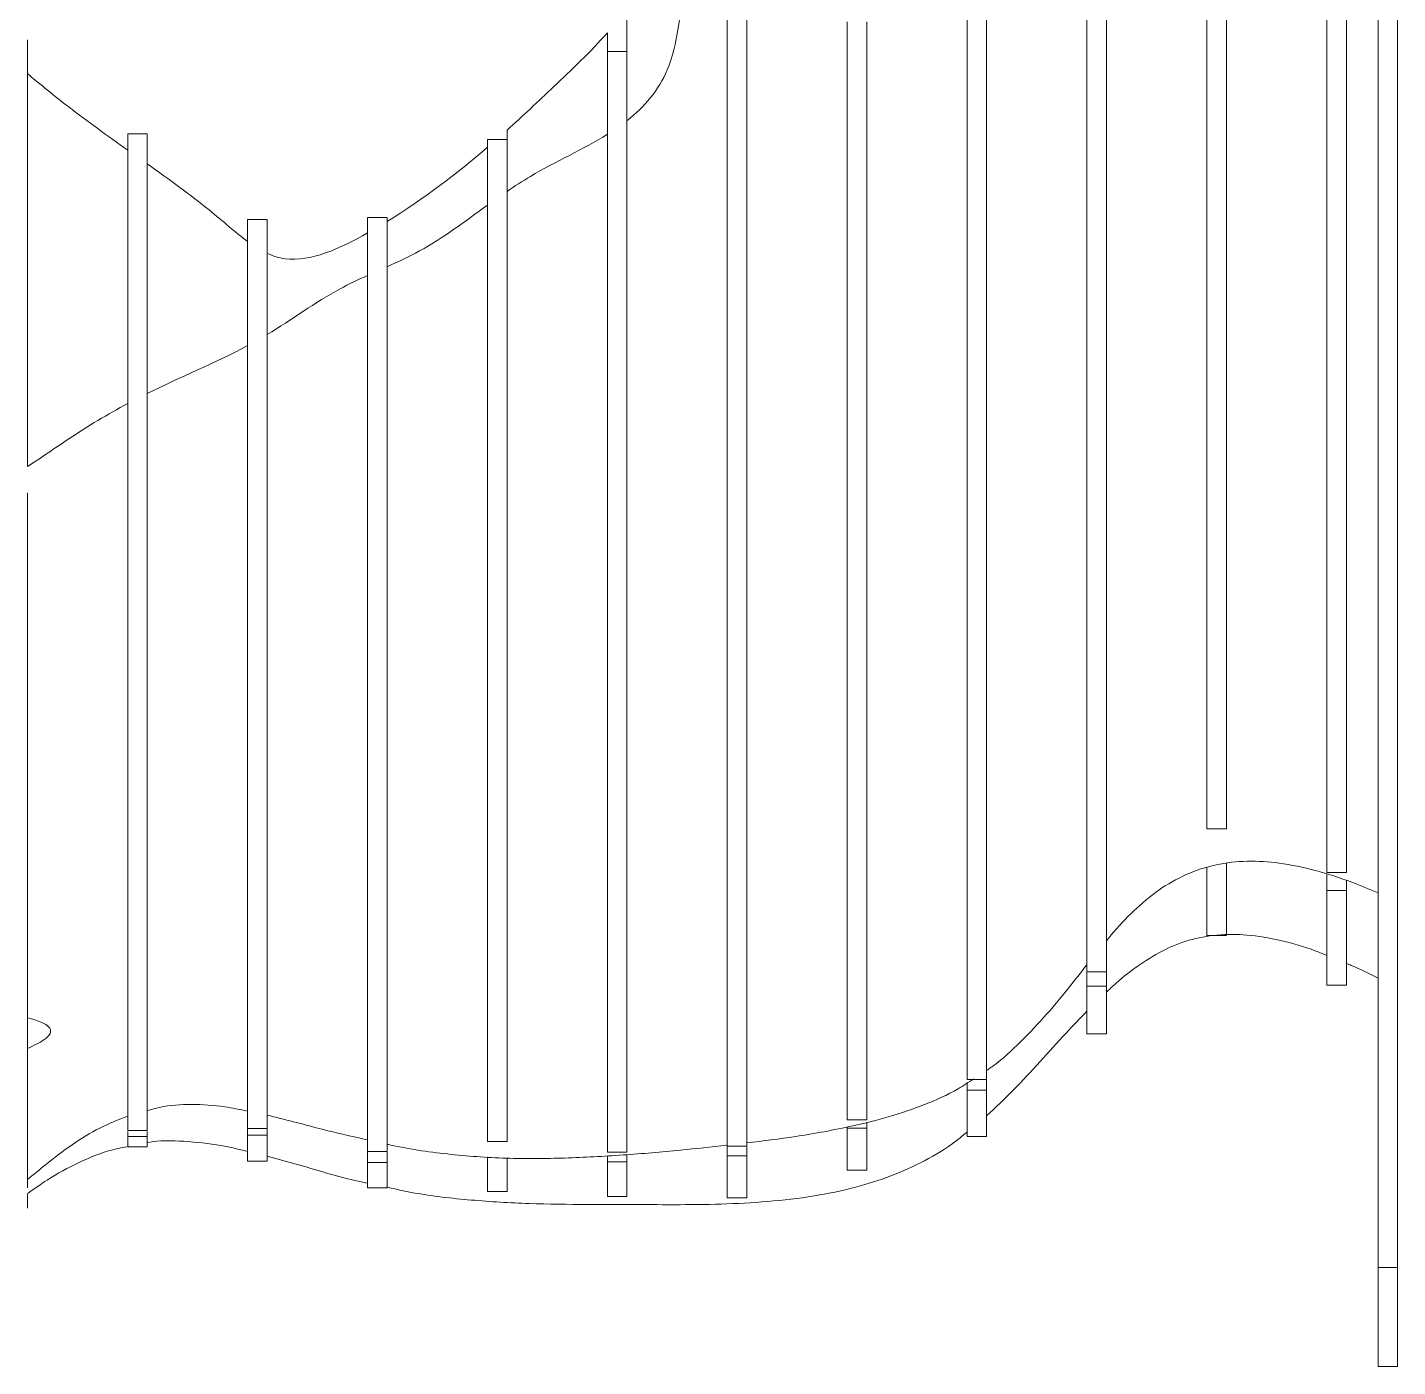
# Model space of a CAD drawing. Header units: millimetres. Extents: x -790 to 3917, y -2121 to 391.
# Drawn here: x -611 to -331, y -1484.4 to -1210.8 of the extents above; entities that cross this region are included whole.
import ezdxf

# ---------------------------------------------------------------- set-up
doc = ezdxf.new("R2010")
doc.units = ezdxf.units.MM

msp = doc.modelspace()

# ---------------------------------------------------------------- linework, layer by layer
at = {"color": 7, "linetype": 'Continuous', "lineweight": 15}
for p, q in [((-365.97, -1099.78), (-365.97, -1289.32)), ((-369.97, -1289.32), (-369.97, -1101.98)), ((-463.97, -1164.68), (-463.97, -1289.32)), ((-467.97, -1289.32), (-467.97, -1173.11)), ((-488.47, -1207.12), (-488.47, -1229.84)), ((-492.47, -1232.62), (-492.47, -1211.91)), ((-488.47, -1215.68), (-492.47, -1215.68)), ((-512.97, -1231.75), (-512.97, -1244.28)), ((-488.47, -1229.84), (-488.47, -1372.15)), ((-586.47, -1232.52), (-590.47, -1232.52)), ((-512.97, -1233.7), (-516.97, -1233.7)), ((-512.97, -1244.28), (-512.97, -1372.15)), ((-516.97, -1372.15), (-516.97, -1247.1)), ((-561.97, -1250.03), (-565.97, -1250.03)), ((-561.97, -1273.54), (-561.97, -1372.15)), ((-565.97, -1372.15), (-565.97, -1275.81)), ((-590.47, -1372.15), (-590.47, -1287.64)), ((-586.47, -1285.58), (-586.47, -1372.15)), ((-369.97, -1374.53), (-365.97, -1374.53)), ((-345.47, -1383.44), (-341.47, -1383.44)), ((-345.47, -1387.16), (-345.47, -1383.82)), ((-341.47, -1387.16), (-341.47, -1385.11)), ((-341.47, -1387.16), (-345.47, -1387.16)), ((-369.97, -1396.33), (-365.97, -1396.33)), ((-394.47, -1403.76), (-390.47, -1403.76)), ((-394.47, -1403.93), (-394.47, -1406.71)), ((-390.47, -1403.93), (-390.47, -1406.71)), ((-390.47, -1406.71), (-394.47, -1406.71)), ((-345.47, -1406.48), (-341.47, -1406.48)), ((-394.47, -1416.43), (-390.47, -1416.43)), ((-418.97, -1425.74), (-414.97, -1425.74)), ((-418.97, -1427.92), (-418.97, -1426.5)), ((-414.97, -1427.92), (-414.97, -1425.92)), ((-414.97, -1427.92), (-418.97, -1427.92)), ((-590.47, -1436.22), (-586.47, -1436.22)), ((-565.97, -1435.77), (-561.97, -1435.77)), ((-565.97, -1435.94), (-565.97, -1437.16)), ((-561.97, -1435.94), (-561.97, -1437.16)), ((-443.47, -1434.04), (-439.47, -1434.04)), ((-443.47, -1435.46), (-443.47, -1435.7)), ((-439.47, -1435.7), (-443.47, -1435.7)), ((-439.47, -1434.52), (-439.47, -1435.7)), ((-590.47, -1436.39), (-590.47, -1437.42)), ((-586.47, -1437.42), (-590.47, -1437.42)), ((-586.47, -1436.39), (-586.47, -1437.42)), ((-561.97, -1437.16), (-565.97, -1437.16)), ((-516.97, -1438.41), (-512.97, -1438.41)), ((-418.97, -1437.4), (-414.97, -1437.4)), ((-590.47, -1439.54), (-586.47, -1439.54)), ((-541.47, -1440.46), (-537.47, -1440.46)), ((-541.47, -1440.64), (-541.47, -1442.73)), ((-537.47, -1440.64), (-537.47, -1442.73)), ((-492.47, -1440.6), (-488.47, -1440.6)), ((-492.47, -1441.37), (-492.47, -1442.6)), ((-488.47, -1442.6), (-488.47, -1441.13)), ((-467.97, -1439.38), (-463.97, -1439.38)), ((-467.97, -1439.55), (-467.97, -1441.36)), ((-463.97, -1441.36), (-467.97, -1441.36)), ((-463.97, -1441.36), (-463.97, -1439.55)), ((-565.97, -1442.45), (-561.97, -1442.45)), ((-537.47, -1442.73), (-541.47, -1442.73)), ((-488.47, -1442.6), (-492.47, -1442.6)), ((-443.47, -1444.32), (-439.47, -1444.32)), ((-537.47, -1447.91), (-541.47, -1447.91)), ((-516.97, -1448.67), (-512.97, -1448.67)), ((-492.47, -1449.69), (-488.47, -1449.69)), ((-467.97, -1449.94), (-463.97, -1449.94)), ((-335, -1464.17), (-331, -1464.17)), ((-335, -1484.44), (-331, -1484.44))]:
    msp.add_line(p, q, dxfattribs=at)
for points, knots in [([(-335, -1067.69), (-335, -1173.67), (-335, -1261.5), (-335, -1399.93), (-335, -1464.17)], [0, 0, 0, 0, 0.481592, 1, 1, 1, 1]), ([(-331, -1067.69), (-331, -1173.67), (-331, -1261.5), (-331, -1399.93), (-331, -1464.17)], [0, 0, 0, 0, 0.481592, 1, 1, 1, 1]), ([(-345.47, -1081.18), (-345.47, -1082.02), (-345.47, -1086.74), (-345.47, -1101.75), (-345.47, -1122.43), (-345.47, -1141.55), (-345.47, -1160.83), (-345.47, -1183.93), (-345.47, -1212.98), (-345.47, -1245.87), (-345.47, -1270.45), (-345.47, -1300.67), (-345.47, -1335.99), (-345.47, -1353.29), (-345.47, -1372.9), (-345.47, -1383.44)], [0.3771736, 0.3771736, 0.3771736, 0.3771736, 0.40625, 0.4375, 0.46875, 0.5, 0.515625, 0.546875, 0.59375, 0.625, 0.65625, 0.6875, 0.734375, 0.765625, 0.8090675, 0.8090675, 0.8090675, 0.8090675]), ([(-341.47, -1081.18), (-341.47, -1082.02), (-341.47, -1086.74), (-341.47, -1101.75), (-341.47, -1122.43), (-341.47, -1141.55), (-341.47, -1160.83), (-341.47, -1183.93), (-341.47, -1212.98), (-341.47, -1245.87), (-341.47, -1270.45), (-341.47, -1300.67), (-341.47, -1335.99), (-341.47, -1353.29), (-341.47, -1372.9), (-341.47, -1383.44)], [0.3771736, 0.3771736, 0.3771736, 0.3771736, 0.40625, 0.4375, 0.46875, 0.5, 0.515625, 0.546875, 0.59375, 0.625, 0.65625, 0.6875, 0.734375, 0.765625, 0.8090675, 0.8090675, 0.8090675, 0.8090675]), ([(-369.97, -1104.4), (-369.97, -1105.3), (-369.97, -1107.16), (-369.97, -1110.16), (-369.97, -1113.24), (-369.97, -1116.6), (-369.97, -1120.38), (-369.97, -1125.06), (-369.97, -1130.66), (-369.97, -1136.97), (-369.97, -1145.4), (-369.97, -1155.88), (-369.97, -1168.12), (-369.97, -1180), (-369.97, -1190.2), (-369.97, -1198.81), (-369.97, -1206.08), (-369.97, -1213), (-369.97, -1219.84), (-369.97, -1226.84), (-369.97, -1234.25), (-369.97, -1242.21), (-369.97, -1250.93), (-369.97, -1260.58), (-369.97, -1271.22), (-369.97, -1281.93), (-369.97, -1292.49), (-369.97, -1302.54), (-369.97, -1312.59), (-369.97, -1322.34), (-369.97, -1330.74), (-369.97, -1337.71), (-369.97, -1343.24), (-369.97, -1348.13), (-369.97, -1352.31), (-369.97, -1355.64), (-369.97, -1358.05), (-369.97, -1359.96), (-369.97, -1361.33), (-369.97, -1362.45), (-369.97, -1363.79), (-369.97, -1366.15), (-369.97, -1369.66), (-369.97, -1372.88), (-369.97, -1374.53)], [0, 0, 0, 0, 0.0158949, 0.0327997, 0.0543077, 0.0746552, 0.0942978, 0.1140115, 0.1345912, 0.1563092, 0.179154, 0.2186122, 0.2587977, 0.2977681, 0.3337533, 0.3595066, 0.3829821, 0.4044697, 0.4247808, 0.4452878, 0.4666628, 0.4898991, 0.5156775, 0.5444849, 0.5763568, 0.6110566, 0.6404072, 0.6705923, 0.7008042, 0.7302452, 0.7581436, 0.7767311, 0.7939692, 0.8097363, 0.8240383, 0.8370993, 0.8495574, 0.8621898, 0.8810196, 0.9016114, 0.9239204, 0.947795, 0.9731889, 1, 1, 1, 1]), ([(-365.97, -1104.4), (-365.97, -1105.3), (-365.97, -1107.16), (-365.97, -1110.16), (-365.97, -1113.24), (-365.97, -1116.6), (-365.97, -1120.38), (-365.97, -1125.06), (-365.97, -1130.66), (-365.97, -1136.97), (-365.97, -1145.4), (-365.97, -1155.88), (-365.97, -1168.12), (-365.97, -1180), (-365.97, -1190.2), (-365.97, -1198.81), (-365.97, -1206.08), (-365.97, -1213), (-365.97, -1219.84), (-365.97, -1226.84), (-365.97, -1234.25), (-365.97, -1242.21), (-365.97, -1250.93), (-365.97, -1260.58), (-365.97, -1271.22), (-365.97, -1281.93), (-365.97, -1292.49), (-365.97, -1302.54), (-365.97, -1312.59), (-365.97, -1322.34), (-365.97, -1330.74), (-365.97, -1337.71), (-365.97, -1343.24), (-365.97, -1348.13), (-365.97, -1352.31), (-365.97, -1355.64), (-365.97, -1358.05), (-365.97, -1359.96), (-365.97, -1361.33), (-365.97, -1362.45), (-365.97, -1363.79), (-365.97, -1366.15), (-365.97, -1369.66), (-365.97, -1372.88), (-365.97, -1374.53)], [0, 0, 0, 0, 0.0158949, 0.0327997, 0.0543077, 0.0746552, 0.0942978, 0.1140115, 0.1345912, 0.1563092, 0.179154, 0.2186122, 0.2587977, 0.2977681, 0.3337533, 0.3595066, 0.3829821, 0.4044697, 0.4247808, 0.4452878, 0.4666628, 0.4898991, 0.5156775, 0.5444849, 0.5763568, 0.6110566, 0.6404072, 0.6705923, 0.7008042, 0.7302452, 0.7581436, 0.7767311, 0.7939692, 0.8097363, 0.8240383, 0.8370993, 0.8495574, 0.8621898, 0.8810196, 0.9016114, 0.9239204, 0.947795, 0.9731889, 1, 1, 1, 1]), ([(-394.47, -1132.41), (-394.47, -1132.41), (-394.47, -1132.38), (-394.47, -1132.62), (-394.47, -1133.32), (-394.47, -1134.47), (-394.47, -1135.83), (-394.47, -1137.36), (-394.47, -1138.97), (-394.47, -1140.81), (-394.47, -1142.7), (-394.47, -1144.99), (-394.47, -1147.64), (-394.47, -1150.6), (-394.47, -1153.57), (-394.47, -1156.48), (-394.47, -1159.28), (-394.47, -1161.92), (-394.47, -1164.59), (-394.47, -1166.98), (-394.47, -1168.99), (-394.47, -1171.07), (-394.47, -1173.18), (-394.47, -1175.41), (-394.47, -1177.7), (-394.47, -1180.18), (-394.47, -1182.93), (-394.47, -1186.19), (-394.47, -1189.89), (-394.47, -1193.9), (-394.47, -1199.18), (-394.47, -1205.8), (-394.47, -1213.59), (-394.47, -1221.35), (-394.47, -1228.78), (-394.47, -1235.98), (-394.47, -1243.32), (-394.47, -1251.63), (-394.47, -1260.86), (-394.47, -1270.96), (-394.47, -1281.08), (-394.47, -1291.18), (-394.47, -1301.14), (-394.47, -1310.72), (-394.47, -1319.84), (-394.47, -1328.47), (-394.47, -1337), (-394.47, -1345.68), (-394.47, -1353.82), (-394.47, -1361.4), (-394.47, -1368.09), (-394.47, -1374.48), (-394.47, -1379.96), (-394.47, -1384.35), (-394.47, -1387.63), (-394.47, -1389.96), (-394.47, -1391.69), (-394.47, -1393.24), (-394.47, -1394.89), (-394.47, -1397.14), (-394.47, -1400.22), (-394.47, -1402.58), (-394.47, -1403.76)], [0, 0, 0, 0, 0.003566, 0.013724, 0.024186, 0.033323, 0.042196, 0.048506, 0.054041, 0.059183, 0.064581, 0.070623, 0.081005, 0.092589, 0.104656, 0.11639, 0.126996, 0.135861, 0.143043, 0.14988, 0.157584, 0.166603, 0.18058, 0.196205, 0.212639, 0.229016, 0.244558, 0.258815, 0.272159, 0.285165, 0.298198, 0.320993, 0.344219, 0.367294, 0.389925, 0.41225, 0.434311, 0.456406, 0.485664, 0.515382, 0.545289, 0.575067, 0.604525, 0.633551, 0.660536, 0.687396, 0.714565, 0.742351, 0.771023, 0.791991, 0.812972, 0.833385, 0.852825, 0.867663, 0.88218, 0.897005, 0.912492, 0.928521, 0.946565, 0.964464, 0.982219, 1, 1, 1, 1]), ([(-390.47, -1132.41), (-390.47, -1132.41), (-390.47, -1132.38), (-390.47, -1132.62), (-390.47, -1133.32), (-390.47, -1134.47), (-390.47, -1135.83), (-390.47, -1137.36), (-390.47, -1138.97), (-390.47, -1140.81), (-390.47, -1142.7), (-390.47, -1144.99), (-390.47, -1147.64), (-390.47, -1150.6), (-390.47, -1153.57), (-390.47, -1156.48), (-390.47, -1159.28), (-390.47, -1161.92), (-390.47, -1164.59), (-390.47, -1166.98), (-390.47, -1168.99), (-390.47, -1171.07), (-390.47, -1173.18), (-390.47, -1175.41), (-390.47, -1177.7), (-390.47, -1180.18), (-390.47, -1182.93), (-390.47, -1186.19), (-390.47, -1189.89), (-390.47, -1193.9), (-390.47, -1199.18), (-390.47, -1205.8), (-390.47, -1213.59), (-390.47, -1221.35), (-390.47, -1228.78), (-390.47, -1235.98), (-390.47, -1243.32), (-390.47, -1251.63), (-390.47, -1260.86), (-390.47, -1270.96), (-390.47, -1281.08), (-390.47, -1291.18), (-390.47, -1301.14), (-390.47, -1310.72), (-390.47, -1319.84), (-390.47, -1328.47), (-390.47, -1337), (-390.47, -1345.68), (-390.47, -1353.82), (-390.47, -1361.4), (-390.47, -1368.09), (-390.47, -1374.48), (-390.47, -1379.96), (-390.47, -1384.35), (-390.47, -1387.63), (-390.47, -1389.96), (-390.47, -1391.69), (-390.47, -1393.24), (-390.47, -1394.89), (-390.47, -1397.14), (-390.47, -1400.22), (-390.47, -1402.58), (-390.47, -1403.76)], [0, 0, 0, 0, 0.003566, 0.013724, 0.024186, 0.033323, 0.042196, 0.048506, 0.054041, 0.059183, 0.064581, 0.070623, 0.081005, 0.092589, 0.104656, 0.11639, 0.126996, 0.135861, 0.143043, 0.14988, 0.157584, 0.166603, 0.18058, 0.196205, 0.212639, 0.229016, 0.244558, 0.258815, 0.272159, 0.285165, 0.298198, 0.320993, 0.344219, 0.367294, 0.389925, 0.41225, 0.434311, 0.456406, 0.485664, 0.515382, 0.545289, 0.575067, 0.604525, 0.633551, 0.660536, 0.687396, 0.714565, 0.742351, 0.771023, 0.791991, 0.812972, 0.833385, 0.852825, 0.867663, 0.88218, 0.897005, 0.912492, 0.928521, 0.946565, 0.964464, 0.982219, 1, 1, 1, 1]), ([(-418.97, -1137.76), (-418.97, -1137.75), (-418.97, -1137.73), (-418.97, -1138.73), (-418.97, -1140.45), (-418.97, -1142.81), (-418.97, -1145.6), (-418.97, -1148.78), (-418.97, -1152.1), (-418.97, -1155.39), (-418.97, -1158.5), (-418.97, -1161.24), (-418.97, -1163.74), (-418.97, -1166.14), (-418.97, -1168.59), (-418.97, -1171.34), (-418.97, -1174.36), (-418.97, -1177.6), (-418.97, -1181.07), (-418.97, -1184.66), (-418.97, -1188.39), (-418.97, -1192.81), (-418.97, -1198.03), (-418.97, -1204), (-418.97, -1210), (-418.97, -1215.89), (-418.97, -1221.73), (-418.97, -1227.51), (-418.97, -1234.1), (-418.97, -1241.51), (-418.97, -1249.73), (-418.97, -1257.97), (-418.97, -1265.77), (-418.97, -1273.1), (-418.97, -1279.88), (-418.97, -1286.64), (-418.97, -1293.47), (-418.97, -1300.41), (-418.97, -1307.4), (-418.97, -1314.33), (-418.97, -1321.19), (-418.97, -1327.97), (-418.97, -1334.66), (-418.97, -1341.15), (-418.97, -1347.27), (-418.97, -1353.34), (-418.97, -1359.8), (-418.97, -1366.49), (-418.97, -1373.26), (-418.97, -1379.96), (-418.97, -1386.48), (-418.97, -1392.71), (-418.97, -1398.17), (-418.97, -1402.77), (-418.97, -1406.52), (-418.97, -1409.67), (-418.97, -1412.46), (-418.97, -1416.01), (-418.97, -1420.23), (-418.97, -1423.9), (-418.97, -1425.74)], [0, 0, 0, 0, 0.006324, 0.017782, 0.029796, 0.041735, 0.053001, 0.063361, 0.073217, 0.082999, 0.093029, 0.103522, 0.114255, 0.12456, 0.133789, 0.141998, 0.150132, 0.160702, 0.172456, 0.185199, 0.198523, 0.211988, 0.230901, 0.249336, 0.267344, 0.28514, 0.302707, 0.320132, 0.337598, 0.363426, 0.389629, 0.415957, 0.441994, 0.462221, 0.482548, 0.503182, 0.523981, 0.545138, 0.566192, 0.587181, 0.607962, 0.628404, 0.648529, 0.668637, 0.688531, 0.709186, 0.730416, 0.751985, 0.773593, 0.794529, 0.814853, 0.834328, 0.85287, 0.867206, 0.881551, 0.896555, 0.912552, 0.929517, 0.964627, 1, 1, 1, 1]), ([(-414.97, -1137.76), (-414.97, -1137.75), (-414.97, -1137.73), (-414.97, -1138.73), (-414.97, -1140.45), (-414.97, -1142.81), (-414.97, -1145.6), (-414.97, -1148.78), (-414.97, -1152.1), (-414.97, -1155.39), (-414.97, -1158.5), (-414.97, -1161.24), (-414.97, -1163.74), (-414.97, -1166.14), (-414.97, -1168.59), (-414.97, -1171.34), (-414.97, -1174.36), (-414.97, -1177.6), (-414.97, -1181.07), (-414.97, -1184.66), (-414.97, -1188.39), (-414.97, -1192.81), (-414.97, -1198.03), (-414.97, -1204), (-414.97, -1210), (-414.97, -1215.89), (-414.97, -1221.73), (-414.97, -1227.51), (-414.97, -1234.1), (-414.97, -1241.51), (-414.97, -1249.73), (-414.97, -1257.97), (-414.97, -1265.77), (-414.97, -1273.1), (-414.97, -1279.88), (-414.97, -1286.64), (-414.97, -1293.47), (-414.97, -1300.41), (-414.97, -1307.4), (-414.97, -1314.33), (-414.97, -1321.19), (-414.97, -1327.97), (-414.97, -1334.66), (-414.97, -1341.15), (-414.97, -1347.27), (-414.97, -1353.34), (-414.97, -1359.8), (-414.97, -1366.49), (-414.97, -1373.26), (-414.97, -1379.96), (-414.97, -1386.48), (-414.97, -1392.71), (-414.97, -1398.17), (-414.97, -1402.77), (-414.97, -1406.52), (-414.97, -1409.67), (-414.97, -1412.46), (-414.97, -1416.01), (-414.97, -1420.23), (-414.97, -1423.9), (-414.97, -1425.74)], [0, 0, 0, 0, 0.006324, 0.017782, 0.029796, 0.041735, 0.053001, 0.063361, 0.073217, 0.082999, 0.093029, 0.103522, 0.114255, 0.12456, 0.133789, 0.141998, 0.150132, 0.160702, 0.172456, 0.185199, 0.198523, 0.211988, 0.230901, 0.249336, 0.267344, 0.28514, 0.302707, 0.320132, 0.337598, 0.363426, 0.389629, 0.415957, 0.441994, 0.462221, 0.482548, 0.503182, 0.523981, 0.545138, 0.566192, 0.587181, 0.607962, 0.628404, 0.648529, 0.668637, 0.688531, 0.709186, 0.730416, 0.751985, 0.773593, 0.794529, 0.814853, 0.834328, 0.85287, 0.867206, 0.881551, 0.896555, 0.912552, 0.929517, 0.964627, 1, 1, 1, 1]), ([(-467.97, -1173.11), (-468.25, -1173.8), (-469.7, -1177.33), (-473.28, -1186.59), (-477.17, -1201.29), (-478.41, -1219.4), (-484.83, -1226.97), (-488.47, -1229.84)], [0.289037, 0.289037, 0.289037, 0.289037, 0.2928317, 0.3084567, 0.3397067, 0.3709567, 0.395802, 0.395802, 0.395802, 0.395802]), ([(-467.97, -1178.26), (-467.97, -1178.83), (-467.97, -1180.8), (-467.97, -1184.93), (-467.97, -1190.31), (-467.97, -1196.08), (-467.97, -1202.28), (-467.97, -1208.77), (-467.97, -1215.39), (-467.97, -1221.7), (-467.97, -1227.52), (-467.97, -1232.66), (-467.97, -1237.57), (-467.97, -1242.35), (-467.97, -1247.19), (-467.97, -1252.19), (-467.97, -1257.41), (-467.97, -1263.03), (-467.97, -1268.74), (-467.97, -1274.78), (-467.97, -1281.04), (-467.97, -1287.44), (-467.97, -1296.9), (-467.97, -1309.41), (-467.97, -1322.68), (-467.97, -1333.68), (-467.97, -1342.37), (-467.97, -1350.97), (-467.97, -1359.45), (-467.97, -1367.78), (-467.97, -1375.95), (-467.97, -1384.05), (-467.97, -1391.97), (-467.97, -1399.66), (-467.97, -1407.08), (-467.97, -1414.15), (-467.97, -1420.66), (-467.97, -1426.33), (-467.97, -1431.22), (-467.97, -1435.55), (-467.97, -1438.09), (-467.97, -1439.38)], [0, 0, 0, 0, 0.007194, 0.024896, 0.043503, 0.063007, 0.083123, 0.105881, 0.128325, 0.150027, 0.17091, 0.191511, 0.212434, 0.237824, 0.263889, 0.290038, 0.315752, 0.337228, 0.358595, 0.379962, 0.401348, 0.42282, 0.444468, 0.495974, 0.547628, 0.576901, 0.605898, 0.634474, 0.662662, 0.69076, 0.719208, 0.748301, 0.778023, 0.806861, 0.835566, 0.863782, 0.891306, 0.918235, 0.945073, 0.97225, 1, 1, 1, 1]), ([(-463.97, -1178.26), (-463.97, -1178.83), (-463.97, -1180.8), (-463.97, -1184.93), (-463.97, -1190.31), (-463.97, -1196.08), (-463.97, -1202.28), (-463.97, -1208.77), (-463.97, -1215.39), (-463.97, -1221.7), (-463.97, -1227.52), (-463.97, -1232.66), (-463.97, -1237.57), (-463.97, -1242.35), (-463.97, -1247.19), (-463.97, -1252.19), (-463.97, -1257.41), (-463.97, -1263.03), (-463.97, -1268.74), (-463.97, -1274.78), (-463.97, -1281.04), (-463.97, -1287.44), (-463.97, -1296.9), (-463.97, -1309.41), (-463.97, -1322.68), (-463.97, -1333.68), (-463.97, -1342.37), (-463.97, -1350.97), (-463.97, -1359.45), (-463.97, -1367.78), (-463.97, -1375.95), (-463.97, -1384.05), (-463.97, -1391.97), (-463.97, -1399.66), (-463.97, -1407.08), (-463.97, -1414.15), (-463.97, -1420.66), (-463.97, -1426.33), (-463.97, -1431.22), (-463.97, -1435.55), (-463.97, -1438.09), (-463.97, -1439.38)], [0, 0, 0, 0, 0.007194, 0.024896, 0.043503, 0.063007, 0.083123, 0.105881, 0.128325, 0.150027, 0.17091, 0.191511, 0.212434, 0.237824, 0.263889, 0.290038, 0.315752, 0.337228, 0.358595, 0.379962, 0.401348, 0.42282, 0.444468, 0.495974, 0.547628, 0.576901, 0.605898, 0.634474, 0.662662, 0.69076, 0.719208, 0.748301, 0.778023, 0.806861, 0.835566, 0.863782, 0.891306, 0.918235, 0.945073, 0.97225, 1, 1, 1, 1]), ([(-492.47, -1211.91), (-495.93, -1215.78), (-502.94, -1222.46), (-509.77, -1228.88), (-512.97, -1231.75)], [0.31760196, 0.31760196, 0.31760196, 0.31760196, 0.3403375, 0.35970129, 0.35970129, 0.35970129, 0.35970129]), ([(-443.47, -1209.65), (-443.47, -1212.15), (-443.47, -1226.79), (-443.47, -1239.59), (-443.47, -1262.34), (-443.47, -1291.12), (-443.47, -1322.22), (-443.47, -1353.26), (-443.47, -1377.65), (-443.47, -1404.33), (-443.47, -1423.35), (-443.47, -1430.66), (-443.47, -1434.04)], [0.6031093, 0.6031093, 0.6031093, 0.6031093, 0.609375, 0.640625, 0.65625, 0.6875, 0.71875, 0.75, 0.78125, 0.796875, 0.828125, 0.8532233, 0.8532233, 0.8532233, 0.8532233]), ([(-439.47, -1209.65), (-439.47, -1212.15), (-439.47, -1226.79), (-439.47, -1239.59), (-439.47, -1262.34), (-439.47, -1291.12), (-439.47, -1322.22), (-439.47, -1353.26), (-439.47, -1377.65), (-439.47, -1404.33), (-439.47, -1423.35), (-439.47, -1430.66), (-439.47, -1434.04)], [0.6031093, 0.6031093, 0.6031093, 0.6031093, 0.609375, 0.640625, 0.65625, 0.6875, 0.71875, 0.75, 0.78125, 0.796875, 0.828125, 0.8532233, 0.8532233, 0.8532233, 0.8532233]), ([(-610.97, -1213.33), (-610.97, -1213.52), (-610.97, -1213.92), (-610.97, -1215.46), (-610.97, -1217.5), (-610.97, -1220.02), (-610.97, -1223.31), (-610.97, -1227.26), (-610.97, -1231.83), (-610.97, -1237.21), (-610.97, -1243.35), (-610.97, -1250.21), (-610.97, -1257.06), (-610.97, -1263.53), (-610.97, -1269.64), (-610.97, -1275.33), (-610.97, -1280.96), (-610.97, -1286.38), (-610.97, -1291.49), (-610.97, -1296.06), (-610.97, -1299.13), (-610.97, -1300.3), (-610.97, -1300.52)], [0, 0, 0, 0, 0.0242605, 0.0504994, 0.0788068, 0.1134747, 0.1475741, 0.197635, 0.2468255, 0.295785, 0.3690019, 0.4415489, 0.5141945, 0.5879864, 0.6483988, 0.7092448, 0.7690839, 0.8268179, 0.8819576, 0.9350052, 0.9878933, 1, 1, 1, 1]), ([(-492.47, -1216.41), (-492.47, -1216.72), (-492.47, -1217.59), (-492.47, -1219.77), (-492.47, -1223.59), (-492.47, -1229.09), (-492.47, -1236), (-492.47, -1243.03), (-492.47, -1250.05), (-492.47, -1256.99), (-492.47, -1262.91), (-492.47, -1267.84), (-492.47, -1272.01), (-492.47, -1276.41), (-492.47, -1281.14), (-492.47, -1286.07), (-492.47, -1291.09), (-492.47, -1296.01), (-492.47, -1301.03), (-492.47, -1306), (-492.47, -1310.76), (-492.47, -1315.53), (-492.47, -1320.41), (-492.47, -1325.66), (-492.47, -1331.1), (-492.47, -1336.52), (-492.47, -1341.98), (-492.47, -1347.84), (-492.47, -1354.12), (-492.47, -1360.87), (-492.47, -1367.61), (-492.47, -1374.28), (-492.47, -1380.71), (-492.47, -1386.83), (-492.47, -1392.64), (-492.47, -1398.19), (-492.47, -1404.13), (-492.47, -1410.64), (-492.47, -1417.85), (-492.47, -1424.75), (-492.47, -1431.04), (-492.47, -1436.38), (-492.47, -1439.19), (-492.47, -1440.6)], [0, 0, 0, 0, 0.01017, 0.028734, 0.047989, 0.085824, 0.122643, 0.158375, 0.193517, 0.22861, 0.26457, 0.286874, 0.30937, 0.331611, 0.353316, 0.374522, 0.392104, 0.409697, 0.427324, 0.44505, 0.46303, 0.481193, 0.501169, 0.520268, 0.539027, 0.558295, 0.578277, 0.598763, 0.623081, 0.647199, 0.670962, 0.694423, 0.718315, 0.742481, 0.766808, 0.791028, 0.815186, 0.846842, 0.878503, 0.909891, 0.939839, 0.969704, 1, 1, 1, 1]), ([(-488.47, -1216.41), (-488.47, -1216.72), (-488.47, -1217.59), (-488.47, -1219.77), (-488.47, -1223.61), (-488.47, -1227.07), (-488.47, -1229.63), (-488.47, -1229.84)], [0, 0, 0, 0, 0.1141901, 0.3226342, 0.5388458, 0.9636687, 1, 1, 1, 1]), ([(-590.47, -1235.84), (-594.53, -1232.96), (-601.78, -1227.77), (-608.31, -1222.45), (-610.97, -1220.22)], [0.48580493, 0.48580493, 0.48580493, 0.48580493, 0.50070554, 0.51203404, 0.51203404, 0.51203404, 0.51203404]), ([(-590.47, -1232.52), (-590.47, -1233.39), (-590.47, -1235.19), (-590.47, -1238.93), (-590.47, -1243.4), (-590.47, -1248.55), (-590.47, -1253.87), (-590.47, -1259.24), (-590.47, -1264.55), (-590.47, -1270.06), (-590.47, -1275.76), (-590.47, -1281.58), (-590.47, -1285.54), (-590.47, -1287.46), (-590.47, -1287.64)], [0, 0, 0, 0, 0.073077, 0.14948, 0.242302, 0.335344, 0.427786, 0.518342, 0.607064, 0.694115, 0.794367, 0.892407, 0.990067, 1, 1, 1, 1]), ([(-586.47, -1232.52), (-586.47, -1233.39), (-586.47, -1235.19), (-586.47, -1238.93), (-586.47, -1243.4), (-586.47, -1248.55), (-586.47, -1253.87), (-586.47, -1259.24), (-586.47, -1264.55), (-586.47, -1270.07), (-586.47, -1275.75), (-586.47, -1281.08), (-586.47, -1284.25), (-586.47, -1285.58)], [0, 0, 0, 0, 0.07587, 0.155193, 0.251562, 0.348159, 0.444134, 0.538151, 0.630264, 0.720642, 0.824725, 0.926512, 1, 1, 1, 1]), ([(-516.97, -1233.7), (-516.97, -1234.37), (-516.97, -1235.74), (-516.97, -1238.63), (-516.97, -1241.76), (-516.97, -1244.51), (-516.97, -1246.33), (-516.97, -1247.1)], [0, 0, 0, 0, 0.199959, 0.411782, 0.62864, 0.840454, 1, 1, 1, 1]), ([(-492.47, -1232.62), (-497.33, -1235.65), (-504.92, -1239.02), (-511.42, -1243.23), (-512.97, -1244.28)], [0.4043029, 0.4043029, 0.4043029, 0.4043029, 0.43345673, 0.4428873, 0.4428873, 0.4428873, 0.4428873]), ([(-512.97, -1234.59), (-512.97, -1234.98), (-512.97, -1236.09), (-512.97, -1238.65), (-512.97, -1241.58), (-512.97, -1243.44), (-512.97, -1244.28)], [0, 0, 0, 0, 0.1612966, 0.4547076, 0.7550919, 1, 1, 1, 1]), ([(-488.47, -1232.75), (-488.47, -1233.86), (-488.47, -1237.19), (-488.47, -1243.04), (-488.47, -1250.05), (-488.47, -1256.99), (-488.47, -1262.91), (-488.47, -1267.84), (-488.47, -1272.01), (-488.47, -1276.41), (-488.47, -1281.14), (-488.47, -1286.07), (-488.47, -1291.09), (-488.47, -1296.01), (-488.47, -1301.03), (-488.47, -1306), (-488.47, -1310.76), (-488.47, -1315.53), (-488.47, -1320.41), (-488.47, -1325.66), (-488.47, -1331.1), (-488.47, -1336.52), (-488.47, -1341.98), (-488.47, -1347.84), (-488.47, -1354.12), (-488.47, -1360.87), (-488.47, -1367.61), (-488.47, -1374.28), (-488.47, -1380.71), (-488.47, -1386.83), (-488.47, -1392.64), (-488.47, -1398.19), (-488.47, -1404.13), (-488.47, -1410.64), (-488.47, -1417.85), (-488.47, -1424.75), (-488.47, -1431.04), (-488.47, -1436.38), (-488.47, -1439.19), (-488.47, -1440.6)], [0, 0, 0, 0, 0.020118, 0.060027, 0.099274, 0.138469, 0.178631, 0.203541, 0.228666, 0.253506, 0.277748, 0.301432, 0.321068, 0.340717, 0.360404, 0.380201, 0.400282, 0.420567, 0.442878, 0.464209, 0.485159, 0.50668, 0.528996, 0.551876, 0.579036, 0.605972, 0.632512, 0.658715, 0.685399, 0.712389, 0.739558, 0.766609, 0.793589, 0.828945, 0.864305, 0.899361, 0.932809, 0.966163, 1, 1, 1, 1]), ([(-565.97, -1254.51), (-568.42, -1252.72), (-574.16, -1247.52), (-581.92, -1241.92), (-586.47, -1238.68)], [0.45054608, 0.45054608, 0.45054608, 0.45054608, 0.46386884, 0.48087447, 0.48087447, 0.48087447, 0.48087447]), ([(-516.97, -1247.1), (-521.58, -1250.44), (-527.92, -1255.29), (-535.21, -1258.67), (-537.47, -1259.68)], [0.45117944, 0.45117944, 0.45117944, 0.45117944, 0.48033173, 0.49321063, 0.49321063, 0.49321063, 0.49321063]), ([(-565.97, -1250.03), (-565.97, -1250.48), (-565.97, -1251.43), (-565.97, -1253.61), (-565.97, -1256.93), (-565.97, -1261.7), (-565.97, -1267.78), (-565.97, -1272.57), (-565.97, -1275.28), (-565.97, -1275.81)], [0, 0, 0, 0, 0.09513, 0.199327, 0.313077, 0.516439, 0.732171, 0.947399, 1, 1, 1, 1]), ([(-561.97, -1250.03), (-561.97, -1250.48), (-561.97, -1251.43), (-561.97, -1253.61), (-561.97, -1256.93), (-561.97, -1261.7), (-561.97, -1267.55), (-561.97, -1271.62), (-561.97, -1273.54)], [0, 0, 0, 0, 0.102883, 0.215572, 0.338592, 0.558529, 0.791842, 1, 1, 1, 1]), ([(-541.47, -1249.71), (-541.47, -1249.71), (-541.47, -1249.71), (-541.47, -1250.76), (-541.47, -1252.75), (-541.47, -1255.17), (-541.47, -1257.46), (-541.47, -1259.95), (-541.47, -1263.3), (-541.47, -1267.63), (-541.47, -1272.45), (-541.47, -1277.1), (-541.47, -1281.27), (-541.47, -1284.73), (-541.47, -1287.72), (-541.47, -1289.96), (-541.47, -1291.22), (-541.47, -1291.94), (-541.47, -1292.81), (-541.47, -1294.36), (-541.47, -1296.59), (-541.47, -1299.41), (-541.47, -1302.33), (-541.47, -1305.07), (-541.47, -1307.72), (-541.47, -1310.17), (-541.47, -1312.04), (-541.47, -1313.38), (-541.47, -1314.8), (-541.47, -1317.07), (-541.47, -1319.86), (-541.47, -1322.74), (-541.47, -1325.6), (-541.47, -1328.93), (-541.47, -1332.73), (-541.47, -1337.71), (-541.47, -1343.38), (-541.47, -1349.79), (-541.47, -1356.25), (-541.47, -1362.79), (-541.47, -1369.42), (-541.47, -1376.54), (-541.47, -1383.98), (-541.47, -1391.54), (-541.47, -1398.67), (-541.47, -1405.33), (-541.47, -1411.75), (-541.47, -1417.97), (-541.47, -1424.09), (-541.47, -1430.05), (-541.47, -1435.68), (-541.47, -1438.88), (-541.47, -1440.46)], [0, 0, 0, 0, 0.014251, 0.036171, 0.056863, 0.077365, 0.098283, 0.119122, 0.139363, 0.159763, 0.181072, 0.203191, 0.2197, 0.235606, 0.250699, 0.265295, 0.280365, 0.300294, 0.32033, 0.333363, 0.346629, 0.36096, 0.372062, 0.382939, 0.393213, 0.402794, 0.412194, 0.422101, 0.431955, 0.441524, 0.452996, 0.464319, 0.475361, 0.486249, 0.503255, 0.520302, 0.546327, 0.572463, 0.5985, 0.62432, 0.650007, 0.675867, 0.707165, 0.738359, 0.769144, 0.799901, 0.830966, 0.864244, 0.89813, 0.932468, 0.966629, 1, 1, 1, 1]), ([(-537.47, -1249.71), (-537.47, -1249.71), (-537.47, -1249.71), (-537.47, -1250.76), (-537.47, -1252.75), (-537.47, -1255.17), (-537.47, -1257.46), (-537.47, -1259.95), (-537.47, -1263.3), (-537.47, -1267.63), (-537.47, -1272.45), (-537.47, -1277.1), (-537.47, -1281.27), (-537.47, -1284.73), (-537.47, -1287.72), (-537.47, -1289.96), (-537.47, -1291.22), (-537.47, -1291.94), (-537.47, -1292.81), (-537.47, -1294.36), (-537.47, -1296.59), (-537.47, -1299.41), (-537.47, -1302.33), (-537.47, -1305.07), (-537.47, -1307.72), (-537.47, -1310.17), (-537.47, -1312.04), (-537.47, -1313.38), (-537.47, -1314.8), (-537.47, -1317.07), (-537.47, -1319.86), (-537.47, -1322.74), (-537.47, -1325.6), (-537.47, -1328.93), (-537.47, -1332.73), (-537.47, -1337.71), (-537.47, -1343.38), (-537.47, -1349.79), (-537.47, -1356.25), (-537.47, -1362.79), (-537.47, -1369.42), (-537.47, -1376.54), (-537.47, -1383.98), (-537.47, -1391.54), (-537.47, -1398.67), (-537.47, -1405.33), (-537.47, -1411.75), (-537.47, -1417.97), (-537.47, -1424.09), (-537.47, -1430.05), (-537.47, -1435.68), (-537.47, -1438.88), (-537.47, -1440.46)], [0, 0, 0, 0, 0.014251, 0.036171, 0.056863, 0.077365, 0.098283, 0.119122, 0.139363, 0.159763, 0.181072, 0.203191, 0.2197, 0.235606, 0.250699, 0.265295, 0.280365, 0.300294, 0.32033, 0.333363, 0.346629, 0.36096, 0.372062, 0.382939, 0.393213, 0.402794, 0.412194, 0.422101, 0.431955, 0.441524, 0.452996, 0.464319, 0.475361, 0.486249, 0.503255, 0.520302, 0.546327, 0.572463, 0.5985, 0.62432, 0.650007, 0.675867, 0.707165, 0.738359, 0.769144, 0.799901, 0.830966, 0.864244, 0.89813, 0.932468, 0.966629, 1, 1, 1, 1]), ([(-516.97, -1250.13), (-516.97, -1250.97), (-516.97, -1253.42), (-516.97, -1258.13), (-516.97, -1263.82), (-516.97, -1269.42), (-516.97, -1275.12), (-516.97, -1280.47), (-516.97, -1285.5), (-516.97, -1289.22), (-516.97, -1291.79), (-516.97, -1293.39), (-516.97, -1294.71), (-516.97, -1295.78), (-516.97, -1296.75), (-516.97, -1297.37), (-516.97, -1298.08), (-516.97, -1299.17), (-516.97, -1300.59), (-516.97, -1302.72), (-516.97, -1305.29), (-516.97, -1308.41), (-516.97, -1311.89), (-516.97, -1315.52), (-516.97, -1319.11), (-516.97, -1322.71), (-516.97, -1326.3), (-516.97, -1329.85), (-516.97, -1334.8), (-516.97, -1341.3), (-516.97, -1349.33), (-516.97, -1357.2), (-516.97, -1364.46), (-516.97, -1371.31), (-516.97, -1377.65), (-516.97, -1383.89), (-516.97, -1390.52), (-516.97, -1397.3), (-516.97, -1404.08), (-516.97, -1410.43), (-516.97, -1416.55), (-516.97, -1422.53), (-516.97, -1428.35), (-516.97, -1433.85), (-516.97, -1436.89), (-516.97, -1438.41)], [0, 0, 0, 0, 0.01775, 0.052318, 0.087327, 0.122086, 0.148987, 0.175973, 0.20365, 0.232285, 0.2489, 0.265697, 0.281604, 0.29478, 0.298745, 0.302188, 0.305297, 0.308463, 0.315844, 0.325486, 0.343576, 0.360319, 0.375891, 0.391184, 0.406748, 0.422407, 0.437812, 0.453042, 0.46822, 0.502211, 0.536812, 0.571971, 0.607033, 0.634125, 0.661111, 0.688313, 0.715748, 0.751504, 0.787144, 0.822675, 0.858155, 0.893734, 0.929369, 0.964773, 1, 1, 1, 1]), ([(-512.97, -1250.13), (-512.97, -1250.97), (-512.97, -1253.42), (-512.97, -1258.13), (-512.97, -1263.82), (-512.97, -1269.42), (-512.97, -1275.12), (-512.97, -1280.47), (-512.97, -1285.5), (-512.97, -1289.22), (-512.97, -1291.79), (-512.97, -1293.39), (-512.97, -1294.71), (-512.97, -1295.78), (-512.97, -1296.75), (-512.97, -1297.37), (-512.97, -1298.08), (-512.97, -1299.17), (-512.97, -1300.59), (-512.97, -1302.72), (-512.97, -1305.29), (-512.97, -1308.41), (-512.97, -1311.89), (-512.97, -1315.52), (-512.97, -1319.11), (-512.97, -1322.71), (-512.97, -1326.3), (-512.97, -1329.85), (-512.97, -1334.8), (-512.97, -1341.3), (-512.97, -1349.33), (-512.97, -1357.2), (-512.97, -1364.46), (-512.97, -1371.31), (-512.97, -1377.65), (-512.97, -1383.89), (-512.97, -1390.52), (-512.97, -1397.3), (-512.97, -1404.08), (-512.97, -1410.43), (-512.97, -1416.55), (-512.97, -1422.53), (-512.97, -1428.35), (-512.97, -1433.85), (-512.97, -1436.89), (-512.97, -1438.41)], [0, 0, 0, 0, 0.01775, 0.052318, 0.087327, 0.122086, 0.148987, 0.175973, 0.20365, 0.232285, 0.2489, 0.265697, 0.281604, 0.29478, 0.298745, 0.302188, 0.305297, 0.308463, 0.315844, 0.325486, 0.343576, 0.360319, 0.375891, 0.391184, 0.406748, 0.422407, 0.437812, 0.453042, 0.46822, 0.502211, 0.536812, 0.571971, 0.607033, 0.634125, 0.661111, 0.688313, 0.715748, 0.751504, 0.787144, 0.822675, 0.858155, 0.893734, 0.929369, 0.964773, 1, 1, 1, 1]), ([(-541.47, -1252.79), (-547.1, -1255.98), (-554.68, -1259.42), (-560.78, -1257.5), (-561.97, -1256.95)], [0.41090773, 0.41090773, 0.41090773, 0.41090773, 0.43684293, 0.44326591, 0.44326591, 0.44326591, 0.44326591]), ([(-541.47, -1261.47), (-543.36, -1262.33), (-550.52, -1265.71), (-556.95, -1270.52), (-561.97, -1273.54)], [0.50079605, 0.50079605, 0.50079605, 0.50079605, 0.51158173, 0.54179106, 0.54179106, 0.54179106, 0.54179106]), ([(-565.97, -1283.64), (-565.97, -1285.36), (-565.97, -1289.61), (-565.97, -1296.08), (-565.97, -1302.65), (-565.97, -1307.89), (-565.97, -1312.59), (-565.97, -1316.83), (-565.97, -1321.47), (-565.97, -1326.56), (-565.97, -1332.13), (-565.97, -1338.04), (-565.97, -1344.16), (-565.97, -1350.27), (-565.97, -1356.34), (-565.97, -1362.37), (-565.97, -1368.75), (-565.97, -1375.5), (-565.97, -1382.58), (-565.97, -1389.58), (-565.97, -1396.79), (-565.97, -1404.09), (-565.97, -1411.42), (-565.97, -1418.45), (-565.97, -1424.57), (-565.97, -1429.47), (-565.97, -1433.24), (-565.97, -1434.93), (-565.97, -1435.77)], [0, 0, 0, 0, 0.033208, 0.082244, 0.12982, 0.179852, 0.21262, 0.245527, 0.278075, 0.310129, 0.342097, 0.376358, 0.411048, 0.445825, 0.480304, 0.514536, 0.548624, 0.588867, 0.629073, 0.668893, 0.708534, 0.75411, 0.801003, 0.848847, 0.896611, 0.931818, 0.966096, 1, 1, 1, 1]), ([(-561.97, -1283.64), (-561.97, -1285.36), (-561.97, -1289.61), (-561.97, -1296.08), (-561.97, -1302.65), (-561.97, -1307.89), (-561.97, -1312.59), (-561.97, -1316.83), (-561.97, -1321.47), (-561.97, -1326.56), (-561.97, -1332.13), (-561.97, -1338.04), (-561.97, -1344.16), (-561.97, -1350.27), (-561.97, -1356.34), (-561.97, -1362.37), (-561.97, -1368.75), (-561.97, -1375.5), (-561.97, -1382.58), (-561.97, -1389.58), (-561.97, -1396.79), (-561.97, -1404.09), (-561.97, -1411.42), (-561.97, -1418.45), (-561.97, -1424.57), (-561.97, -1429.47), (-561.97, -1433.24), (-561.97, -1434.93), (-561.97, -1435.77)], [0, 0, 0, 0, 0.033208, 0.082244, 0.12982, 0.179852, 0.21262, 0.245527, 0.278075, 0.310129, 0.342097, 0.376358, 0.411048, 0.445825, 0.480304, 0.514536, 0.548624, 0.588867, 0.629073, 0.668893, 0.708534, 0.75411, 0.801003, 0.848847, 0.896611, 0.931818, 0.966096, 1, 1, 1, 1]), ([(-590.47, -1287.64), (-594.57, -1289.84), (-601.4, -1293.94), (-608.11, -1298.71), (-610.97, -1300.52)], [0.59671097, 0.59671097, 0.59671097, 0.59671097, 0.62095673, 0.63814758, 0.63814758, 0.63814758, 0.63814758]), ([(-590.47, -1300.04), (-590.47, -1301.61), (-590.47, -1305.3), (-590.47, -1310.77), (-590.47, -1316.79), (-590.47, -1322.96), (-590.47, -1329.7), (-590.47, -1337.04), (-590.47, -1345.03), (-590.47, -1353.25), (-590.47, -1361.63), (-590.47, -1370.1), (-590.47, -1377.9), (-590.47, -1384.97), (-590.47, -1391.31), (-590.47, -1397.58), (-590.47, -1403.77), (-590.47, -1409.83), (-590.47, -1415.67), (-590.47, -1421.16), (-590.47, -1426.16), (-590.47, -1430.37), (-590.47, -1433.82), (-590.47, -1435.41), (-590.47, -1436.22)], [0, 0, 0, 0, 0.0372673, 0.0873109, 0.1379156, 0.187881, 0.2364999, 0.290282, 0.3431238, 0.3957913, 0.4487414, 0.5020424, 0.5555504, 0.5957518, 0.6359738, 0.6761868, 0.7163457, 0.7564439, 0.7965722, 0.8365379, 0.8762338, 0.9170505, 0.9583348, 1, 1, 1, 1]), ([(-586.47, -1300.04), (-586.47, -1301.61), (-586.47, -1305.3), (-586.47, -1310.77), (-586.47, -1316.79), (-586.47, -1322.96), (-586.47, -1329.7), (-586.47, -1337.04), (-586.47, -1345.03), (-586.47, -1353.25), (-586.47, -1361.63), (-586.47, -1370.1), (-586.47, -1377.9), (-586.47, -1384.97), (-586.47, -1391.31), (-586.47, -1397.58), (-586.47, -1403.77), (-586.47, -1409.83), (-586.47, -1415.67), (-586.47, -1421.16), (-586.47, -1426.16), (-586.47, -1430.37), (-586.47, -1433.82), (-586.47, -1435.41), (-586.47, -1436.22)], [0, 0, 0, 0, 0.0372673, 0.0873109, 0.1379156, 0.187881, 0.2364999, 0.290282, 0.3431238, 0.3957913, 0.4487414, 0.5020424, 0.5555504, 0.5957518, 0.6359738, 0.6761868, 0.7163457, 0.7564439, 0.7965722, 0.8365379, 0.8762338, 0.9170505, 0.9583348, 1, 1, 1, 1]), ([(-610.97, -1305.89), (-610.97, -1306.8), (-610.97, -1308.76), (-610.97, -1312.78), (-610.97, -1317.64), (-610.97, -1322.97), (-610.97, -1328.57), (-610.97, -1336.11), (-610.97, -1345.72), (-610.97, -1356.58), (-610.97, -1366.66), (-610.97, -1375.89), (-610.97, -1385.14), (-610.97, -1394.31), (-610.97, -1403.32), (-610.97, -1411.06), (-610.97, -1417.57), (-610.97, -1422.7), (-610.97, -1427.66), (-610.97, -1432.32), (-610.97, -1436.45), (-610.97, -1440.07), (-610.97, -1443.19), (-610.97, -1445.84), (-610.97, -1447.22), (-610.97, -1447.9)], [0, 0, 0, 0, 0.032417, 0.070338, 0.108301, 0.146599, 0.185048, 0.223211, 0.297324, 0.371436, 0.428044, 0.484649, 0.540929, 0.596855, 0.652895, 0.709327, 0.741649, 0.773599, 0.804945, 0.836007, 0.867708, 0.900386, 0.933777, 0.967239, 1, 1, 1, 1]), ([(-390.47, -1397.41), (-390.15, -1397.02), (-388.41, -1394.87), (-385.01, -1391.26), (-379.96, -1386.95), (-374.28, -1383.73), (-368.14, -1381.68), (-361.7, -1380.98), (-354.84, -1381.43), (-347.67, -1382.97), (-340.95, -1385.15), (-336.77, -1386.89), (-335, -1387.63)], [0, 0, 0, 0, 0.024286, 0.133884, 0.24045, 0.345128, 0.448567, 0.551938, 0.657575, 0.780532, 0.906842, 1, 1, 1, 1]), ([(-369.97, -1382.52), (-369.97, -1384.18), (-369.97, -1387.44), (-369.97, -1392.25), (-369.97, -1395.02), (-369.97, -1396.33)], [0, 0, 0, 0, 0.352182, 0.693765, 1, 1, 1, 1]), ([(-365.97, -1381.66), (-365.97, -1381.9), (-365.97, -1383.75), (-365.97, -1387.42), (-365.97, -1392.25), (-365.97, -1395.02), (-365.97, -1396.33)], [0, 0, 0, 0, 0.0513561, 0.3911018, 0.7121632, 1, 1, 1, 1]), ([(-390.47, -1407.92), (-390.04, -1407.5), (-388.09, -1405.62), (-384.38, -1402.67), (-379.24, -1399.4), (-373.72, -1397.13), (-367.84, -1396.07), (-361.5, -1396.11), (-354.76, -1397.28), (-349.31, -1398.82), (-346.25, -1400.1), (-345.47, -1400.42)], [0, 0, 0, 0, 0.036739, 0.166295, 0.289854, 0.409525, 0.529549, 0.654212, 0.796204, 0.948332, 1, 1, 1, 1]), ([(-414.97, -1423.93), (-414.81, -1423.82), (-412.51, -1422.36), (-408.61, -1418.69), (-403.21, -1413.16), (-398.59, -1407.58), (-395.72, -1403.91), (-394.47, -1402.32)], [0, 0, 0, 0, 0.019203, 0.273339, 0.532522, 0.796716, 1, 1, 1, 1]), ([(-341.47, -1402.04), (-341.13, -1402.18), (-338.92, -1403.06), (-336.8, -1404.17), (-335, -1405.1)], [0, 0, 0, 0, 0.151655, 1, 1, 1, 1]), ([(-610.97, -1413.16), (-610.46, -1413.29), (-609.45, -1413.54), (-608.1, -1414.05), (-607.11, -1414.58), (-606.55, -1415.08), (-606.28, -1415.49), (-606.2, -1415.94), (-606.33, -1416.39), (-606.63, -1416.83), (-607.49, -1417.67), (-608.98, -1418.54), (-610.34, -1419.15), (-610.97, -1419.42)], [0, 0, 0, 0, 0.131509, 0.262503, 0.366384, 0.413154, 0.452379, 0.487583, 0.524627, 0.568474, 0.62162, 0.82646, 1, 1, 1, 1]), ([(-414.97, -1433.2), (-413.13, -1431.46), (-409.36, -1427.9), (-404.07, -1422.14), (-399.14, -1416.67), (-395.9, -1413.28), (-394.47, -1411.79)], [0, 0, 0, 0, 0.255726, 0.524663, 0.791081, 1, 1, 1, 1]), ([(-463.97, -1438.72), (-460.64, -1438.32), (-453.39, -1437.43), (-443.66, -1435.65), (-434.86, -1433.46), (-427.64, -1430.98), (-421.81, -1428.45), (-418.66, -1426.33), (-417.61, -1425.63)], [0, 0, 0, 0, 0.2068548, 0.4511072, 0.6094627, 0.7665213, 0.9218694, 1, 1, 1, 1]), ([(-418.97, -1427.92), (-418.97, -1430.3), (-418.97, -1434.23), (-418.97, -1436.68), (-418.97, -1437.4)], [0.62512905, 0.62512905, 0.62512905, 0.62512905, 0.640625, 0.65196636, 0.65196636, 0.65196636, 0.65196636]), ([(-414.97, -1427.92), (-414.97, -1430.3), (-414.97, -1434.23), (-414.97, -1436.68), (-414.97, -1437.4)], [0.62512905, 0.62512905, 0.62512905, 0.62512905, 0.640625, 0.65196636, 0.65196636, 0.65196636, 0.65196636]), ([(-610.97, -1446.24), (-609.74, -1445.22), (-606.77, -1442.76), (-601.95, -1439.07), (-596.37, -1435.6), (-592.39, -1434.01), (-590.47, -1433.24)], [0, 0, 0, 0, 0.195436, 0.474142, 0.745848, 1, 1, 1, 1]), ([(-586.47, -1432.14), (-585.64, -1431.9), (-582.71, -1431.06), (-577.35, -1430.74), (-571.31, -1431.14), (-567.53, -1431.91), (-565.97, -1432.22)], [0, 0, 0, 0, 0.124725, 0.440848, 0.769655, 1, 1, 1, 1]), ([(-561.97, -1433.07), (-560.18, -1433.5), (-556.04, -1434.5), (-549.26, -1436.41), (-544.18, -1437.51), (-541.47, -1438.1)], [0, 0, 0, 0, 0.261053, 0.606008, 1, 1, 1, 1]), ([(-443.47, -1435.7), (-443.47, -1435.99), (-443.47, -1439.04), (-443.47, -1442.49), (-443.47, -1444.32)], [0.85729824, 0.85729824, 0.85729824, 0.85729824, 0.859375, 0.87928123, 0.87928123, 0.87928123, 0.87928123]), ([(-439.47, -1435.7), (-439.47, -1435.99), (-439.47, -1439.04), (-439.47, -1442.49), (-439.47, -1444.32)], [0.85729824, 0.85729824, 0.85729824, 0.85729824, 0.859375, 0.87928123, 0.87928123, 0.87928123, 0.87928123]), ([(-590.47, -1437.42), (-590.47, -1437.57), (-590.47, -1439.05), (-590.47, -1439.41), (-590.47, -1439.53), (-590.47, -1439.54)], [0.54358648, 0.54358648, 0.54358648, 0.54358648, 0.546875, 0.578125, 0.58136271, 0.58136271, 0.58136271, 0.58136271]), ([(-586.47, -1437.42), (-586.47, -1437.57), (-586.47, -1439.05), (-586.47, -1439.41), (-586.47, -1439.53), (-586.47, -1439.54)], [0.54358648, 0.54358648, 0.54358648, 0.54358648, 0.546875, 0.578125, 0.58136271, 0.58136271, 0.58136271, 0.58136271]), ([(-586.47, -1438.67), (-586.44, -1438.66), (-583.99, -1438.15), (-578.88, -1438.32), (-572.06, -1439.03), (-567.78, -1440.04), (-565.97, -1440.47)], [0, 0, 0, 0, 0.00451, 0.362135, 0.730608, 1, 1, 1, 1]), ([(-565.97, -1437.16), (-565.97, -1437.31), (-565.97, -1438.98), (-565.97, -1440.44), (-565.97, -1442.17), (-565.97, -1442.45)], [0.73129218, 0.73129218, 0.73129218, 0.73129218, 0.734375, 0.765625, 0.77165342, 0.77165342, 0.77165342, 0.77165342]), ([(-561.97, -1437.16), (-561.97, -1437.31), (-561.97, -1438.98), (-561.97, -1440.44), (-561.97, -1442.17), (-561.97, -1442.45)], [0.73129218, 0.73129218, 0.73129218, 0.73129218, 0.734375, 0.765625, 0.77165342, 0.77165342, 0.77165342, 0.77165342]), ([(-537.58, -1447.76), (-535.76, -1448.17), (-530.06, -1449.43), (-520.3, -1450.49), (-508.44, -1451.23), (-497.38, -1451.32), (-487.1, -1451.31), (-477.59, -1451.39), (-468.04, -1451.26), (-458.5, -1450.71), (-449.69, -1449.6), (-441.67, -1447.88), (-434.46, -1445.61), (-427.58, -1442.49), (-422.4, -1439.38), (-419.71, -1437.12), (-418.97, -1436.5)], [0, 0, 0, 0, 0.0457741, 0.1436289, 0.240777, 0.3382211, 0.4155577, 0.4937067, 0.5721749, 0.6505172, 0.7285432, 0.7904333, 0.8521122, 0.9137904, 0.9761105, 1, 1, 1, 1]), ([(-537.47, -1439.02), (-537.38, -1439.03), (-533.32, -1439.97), (-525.2, -1441.11), (-513.15, -1442.02), (-501.17, -1441.91), (-489.3, -1441.26), (-478.28, -1440.33), (-471.25, -1439.55), (-468.12, -1439.21)], [0, 0, 0, 0, 0.003716, 0.179684, 0.352284, 0.523749, 0.695216, 0.864147, 1, 1, 1, 1]), ([(-610.97, -1449.12), (-609.63, -1448.16), (-606.28, -1445.75), (-600.47, -1442.65), (-594.84, -1440.3), (-591.33, -1439.66), (-590.22, -1439.45)], [0, 0, 0, 0, 0.2136613, 0.5362697, 0.8540096, 1, 1, 1, 1]), ([(-561.97, -1441.44), (-560, -1441.96), (-554.01, -1443.56), (-547.27, -1445.78), (-542.33, -1446.78), (-541.47, -1446.95)], [0, 0, 0, 0, 0.287833, 0.876362, 1, 1, 1, 1]), ([(-516.97, -1441.57), (-516.97, -1442.27), (-516.97, -1443.99), (-516.97, -1446.44), (-516.97, -1447.92), (-516.97, -1448.67)], [0, 0, 0, 0, 0.251372, 0.626225, 1, 1, 1, 1]), ([(-467.97, -1441.36), (-467.97, -1444.56), (-467.97, -1447.59), (-467.97, -1449.91), (-467.97, -1449.94)], [0.59607512, 0.59607512, 0.59607512, 0.59607512, 0.625, 0.62530428, 0.62530428, 0.62530428, 0.62530428]), ([(-463.97, -1441.36), (-463.97, -1444.56), (-463.97, -1447.59), (-463.97, -1449.91), (-463.97, -1449.94)], [0.59607512, 0.59607512, 0.59607512, 0.59607512, 0.625, 0.62530428, 0.62530428, 0.62530428, 0.62530428]), ([(-541.47, -1442.73), (-541.47, -1443.76), (-541.47, -1445.79), (-541.47, -1447.62), (-541.47, -1447.8), (-541.47, -1447.89)], [0, 0, 0, 0, 0.341364, 0.674226, 1, 1, 1, 1]), ([(-537.47, -1442.73), (-537.47, -1443.76), (-537.47, -1445.79), (-537.47, -1447.62), (-537.47, -1447.8), (-537.47, -1447.89)], [0, 0, 0, 0, 0.341364, 0.674226, 1, 1, 1, 1]), ([(-512.97, -1441.85), (-512.97, -1442.45), (-512.97, -1444.08), (-512.97, -1446.44), (-512.97, -1447.92), (-512.97, -1448.67)], [0, 0, 0, 0, 0.225003, 0.61306, 1, 1, 1, 1]), ([(-492.47, -1442.6), (-492.47, -1442.62), (-492.47, -1445.55), (-492.47, -1448), (-492.47, -1449.64), (-492.47, -1449.69)], [0.54667997, 0.54667997, 0.54667997, 0.54667997, 0.546875, 0.578125, 0.57920352, 0.57920352, 0.57920352, 0.57920352]), ([(-488.47, -1442.6), (-488.47, -1442.62), (-488.47, -1445.55), (-488.47, -1448), (-488.47, -1449.64), (-488.47, -1449.69)], [0.54667997, 0.54667997, 0.54667997, 0.54667997, 0.546875, 0.578125, 0.57920352, 0.57920352, 0.57920352, 0.57920352]), ([(-610.97, -1449.26), (-610.97, -1450.87), (-610.97, -1451.66), (-610.97, -1452.02), (-610.97, -1452.05)], [0.9637607, 0.9637607, 0.9637607, 0.9637607, 0.99275883, 0.99695617, 0.99695617, 0.99695617, 0.99695617]), ([(-335, -1464.17), (-335, -1464.24), (-335, -1464.47), (-335, -1465.82), (-335, -1468.35), (-335, -1472.25), (-335, -1477.57), (-335, -1482.14), (-335, -1484.44)], [0, 0, 0, 0, 0.077499, 0.242505, 0.406579, 0.602293, 0.799586, 1, 1, 1, 1]), ([(-331, -1464.17), (-331, -1464.24), (-331, -1464.47), (-331, -1465.82), (-331, -1468.35), (-331, -1472.25), (-331, -1477.57), (-331, -1482.14), (-331, -1484.44)], [0, 0, 0, 0, 0.077499, 0.242505, 0.406579, 0.602293, 0.799586, 1, 1, 1, 1])]:
    msp.add_open_spline(points, degree=3, knots=knots, dxfattribs=at)
for points, degree in [([(-516.97, -1235.27), (-523.2, -1240.64), (-529.81, -1245.73), (-537.47, -1250.43)], 3), ([(-537.47, -1249.6), (-541.47, -1249.6)], 1), ([(-565.97, -1275.81), (-572.65, -1279.39), (-579.72, -1282.24), (-586.47, -1285.58)], 3), ([(-345.47, -1387.16), (-345.47, -1395.56), (-345.47, -1403.03), (-345.47, -1406.48)], 3), ([(-341.47, -1387.16), (-341.47, -1395.56), (-341.47, -1403.03), (-341.47, -1406.48)], 3), ([(-394.47, -1406.71), (-394.47, -1411.31), (-394.47, -1415.57), (-394.47, -1416.43)], 3), ([(-390.47, -1406.71), (-390.47, -1411.31), (-390.47, -1415.57), (-390.47, -1416.43)], 3), ([(-541.47, -1447.91), (-537.47, -1447.91)], 1)]:
    msp.add_open_spline(points, degree=degree, dxfattribs=at)

doc.saveas('drawing.dxf')
